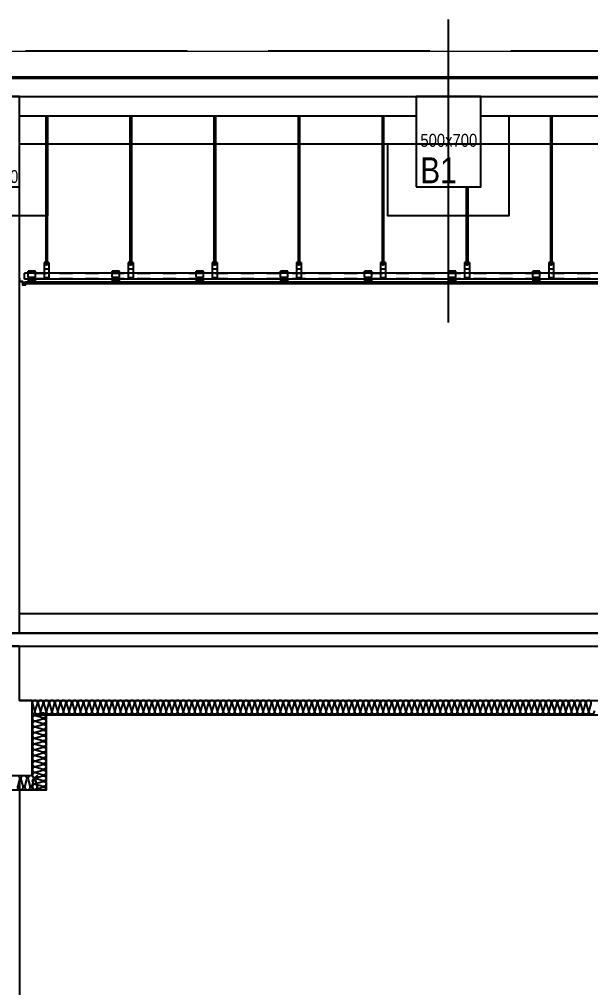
# Model space of a CAD drawing. Header units: millimetres. Extents: x 4754612 to 5801174, y 2368242 to 2777223.
# Drawn here: x 4928116 to 4932531, y 2458504 to 2465989 of the extents above; entities that cross this region are included whole.
import ezdxf
from ezdxf.enums import TextEntityAlignment as Align

# ---------------------------------------------------------------- set-up
doc = ezdxf.new("R2010")
doc.units = ezdxf.units.MM
doc.header["$LTSCALE"] = 1000
for name, pattern in [('03 단지-0902$0$HIDDEN', [0.375, 0.25, -0.125]), ('CEN', [6.2, 6, -0.1, 0, -0.1]), ('HIDDEN', [2, 1, -1])]:
    doc.linetypes.add(name, pattern=pattern)
doc.layers.get('DEFPOINTS').update_dxf_attribs({"color": 151})
for name, color, linetype in [('4', 4, 'Continuous'), ('8', 8, 'Continuous'), ('A-ELE-8', 8, 'Continuous'), ('A-중심선', 10, 'CEN'), ('CON', 2, 'Continuous'), ('ELE-06', 6, 'Continuous'), ('ELE-2', 4, 'Continuous'), ('FIN', 40, 'Continuous'), ('helco', 7, 'Continuous'), ('INS', 251, 'Continuous')]:
    doc.layers.add(name, color=color, linetype=linetype)
doc.layers.add('Guide-line', color=151, linetype='Continuous', plot=False)
doc.layers.add('t 기둥입면선', color=253, linetype='Continuous', lineweight=9)
doc.styles.add('A.NARROW', font='ARIALN.TTF')

# ---------------------------------------------------------------- blocks, each defined once
blk = doc.blocks.new('A$C40F063BF')
at = {"layer": 'CON'}
blk.add_lwpolyline([(-250, -700), (250, -700), (250, 0), (-250, 0)], close=True, dxfattribs=at)
at = {"layer": 'DEFPOINTS', "style": 'A.NARROW'}
for s, height, p in [('500x700', 100, (-216.7, -339.9, 0)), ('B1', 200, (-216.7, -571.6, 0))]:
    blk.add_text(s, height=height, dxfattribs=at).set_placement(p, align=Align.MIDDLE_LEFT)
blk = doc.blocks.new('A$C169C7E02')
at = {"layer": 'CON'}
blk.add_lwpolyline([(0, 0), (0, -700), (800, -700), (800, -400), (800, -400), (800, 0)], close=True, dxfattribs=at)
at = {"layer": 'DEFPOINTS', "style": 'A.NARROW'}
for s, height, p in [('G1', 200, (22.1, -320.6, 0)), ('G2', 200, (22.1, -571.6, 0)), ('800x700', 100, (352.5, -619.7, 0))]:
    blk.add_text(s, height=height, dxfattribs=at).set_placement(p, align=Align.MIDDLE_LEFT)

msp = doc.modelspace()

# ---------------------------------------------------------------- linework, layer by layer
at = {"layer": '4', "ltscale": 0.1}
msp.add_lwpolyline([(4928165.782, 2463937.439), (4928165.782, 2463943.439), (4928164.782, 2463943.439), (4928164.782, 2463938.439), (4928141.782, 2463938.439), (4928141.782, 2463963.439), (4928116.782, 2463963.439), (4928116.782, 2463987.439), (4928115.782, 2463987.439), (4928115.782, 2463962.439), (4928140.782, 2463962.439), (4928140.782, 2463937.439), (4928165.782, 2463937.439)], dxfattribs=at)
at = {"layer": '8'}
for p, q in [((4928320.025, 2465243.44), (4928320.025, 2464114.69)), ((4928331.275, 2465243.44), (4928331.275, 2464114.69)), ((4928970.025, 2465243.44), (4928970.025, 2464114.69)), ((4928981.275, 2465243.44), (4928981.275, 2464114.69)), ((4929620.025, 2465243.44), (4929620.025, 2464114.69)), ((4929631.275, 2465243.44), (4929631.275, 2464114.69)), ((4930270.025, 2465243.44), (4930270.025, 2464114.69)), ((4930281.275, 2465243.44), (4930281.275, 2464114.69)), ((4930920.025, 2465243.44), (4930920.025, 2464114.69)), ((4930931.275, 2465243.44), (4930931.275, 2464114.69)), ((4932220.025, 2465243.44), (4932220.025, 2464114.69)), ((4932231.275, 2465243.44), (4932231.275, 2464114.69)), ((4931570.025, 2464693.44), (4931570.025, 2464114.69)), ((4931581.275, 2464693.44), (4931581.275, 2464114.69)), ((4928306.9, 2464108.44), (4928306.9, 2463989.69)), ((4928344.4, 2464108.44), (4928306.9, 2464108.44)), ((4928344.4, 2464104.69), (4928306.9, 2464104.69)), ((4928336.9, 2464112.19), (4928314.4, 2464112.19)), ((4928314.4, 2464112.19), (4928314.4, 2464108.44)), ((4928314.4, 2464104.69), (4928314.4, 2464100.94)), ((4928318.15, 2464112.19), (4928318.15, 2464108.44)), ((4928318.15, 2464104.69), (4928318.15, 2464100.94)), ((4928331.275, 2464117.19), (4928320.025, 2464117.19)), ((4928331.275, 2464114.69), (4928320.025, 2464114.69)), ((4928333.15, 2464112.19), (4928333.15, 2464108.44)), ((4928333.15, 2464104.69), (4928333.15, 2464100.94)), ((4928336.9, 2464112.19), (4928336.9, 2464108.44)), ((4928336.9, 2464104.69), (4928336.9, 2464100.94)), ((4928344.4, 2464108.44), (4928344.4, 2463989.69)), ((4928956.9, 2464108.44), (4928956.9, 2463989.69)), ((4928994.4, 2464108.44), (4928956.9, 2464108.44)), ((4928994.4, 2464104.69), (4928956.9, 2464104.69)), ((4928986.9, 2464112.19), (4928964.4, 2464112.19)), ((4928964.4, 2464112.19), (4928964.4, 2464108.44)), ((4928964.4, 2464104.69), (4928964.4, 2464100.94)), ((4928968.15, 2464112.19), (4928968.15, 2464108.44)), ((4928968.15, 2464104.69), (4928968.15, 2464100.94)), ((4928981.275, 2464117.19), (4928970.025, 2464117.19)), ((4928981.275, 2464114.69), (4928970.025, 2464114.69)), ((4928983.15, 2464112.19), (4928983.15, 2464108.44)), ((4928983.15, 2464104.69), (4928983.15, 2464100.94)), ((4928986.9, 2464112.19), (4928986.9, 2464108.44)), ((4928986.9, 2464104.69), (4928986.9, 2464100.94)), ((4928994.4, 2464108.44), (4928994.4, 2463989.69)), ((4929606.9, 2464108.44), (4929606.9, 2463989.69)), ((4929644.4, 2464108.44), (4929606.9, 2464108.44)), ((4929644.4, 2464104.69), (4929606.9, 2464104.69)), ((4929636.9, 2464112.19), (4929614.4, 2464112.19)), ((4929614.4, 2464112.19), (4929614.4, 2464108.44)), ((4929614.4, 2464104.69), (4929614.4, 2464100.94)), ((4929618.15, 2464112.19), (4929618.15, 2464108.44)), ((4929618.15, 2464104.69), (4929618.15, 2464100.94)), ((4929631.275, 2464117.19), (4929620.025, 2464117.19)), ((4929631.275, 2464114.69), (4929620.025, 2464114.69)), ((4929633.15, 2464112.19), (4929633.15, 2464108.44)), ((4929633.15, 2464104.69), (4929633.15, 2464100.94)), ((4929636.9, 2464112.19), (4929636.9, 2464108.44)), ((4929636.9, 2464104.69), (4929636.9, 2464100.94)), ((4929644.4, 2464108.44), (4929644.4, 2463989.69)), ((4930256.9, 2464108.44), (4930256.9, 2463989.69)), ((4930294.4, 2464108.44), (4930256.9, 2464108.44)), ((4930294.4, 2464104.69), (4930256.9, 2464104.69)), ((4930286.9, 2464112.19), (4930264.4, 2464112.19)), ((4930264.4, 2464112.19), (4930264.4, 2464108.44)), ((4930264.4, 2464104.69), (4930264.4, 2464100.94)), ((4930268.15, 2464112.19), (4930268.15, 2464108.44)), ((4930268.15, 2464104.69), (4930268.15, 2464100.94)), ((4930281.275, 2464117.19), (4930270.025, 2464117.19)), ((4930281.275, 2464114.69), (4930270.025, 2464114.69)), ((4930283.15, 2464112.19), (4930283.15, 2464108.44)), ((4930283.15, 2464104.69), (4930283.15, 2464100.94)), ((4930286.9, 2464112.19), (4930286.9, 2464108.44)), ((4930286.9, 2464104.69), (4930286.9, 2464100.94)), ((4930294.4, 2464108.44), (4930294.4, 2463989.69)), ((4930906.9, 2464108.44), (4930906.9, 2463989.69)), ((4930944.4, 2464108.44), (4930906.9, 2464108.44)), ((4930944.4, 2464104.69), (4930906.9, 2464104.69)), ((4930936.9, 2464112.19), (4930914.4, 2464112.19)), ((4930914.4, 2464112.19), (4930914.4, 2464108.44)), ((4930914.4, 2464104.69), (4930914.4, 2464100.94)), ((4930918.15, 2464112.19), (4930918.15, 2464108.44)), ((4930918.15, 2464104.69), (4930918.15, 2464100.94)), ((4930931.275, 2464117.19), (4930920.025, 2464117.19)), ((4930931.275, 2464114.69), (4930920.025, 2464114.69)), ((4930933.15, 2464112.19), (4930933.15, 2464108.44)), ((4930933.15, 2464104.69), (4930933.15, 2464100.94)), ((4930936.9, 2464112.19), (4930936.9, 2464108.44)), ((4930936.9, 2464104.69), (4930936.9, 2464100.94)), ((4930944.4, 2464108.44), (4930944.4, 2463989.69)), ((4931556.9, 2464108.44), (4931556.9, 2463989.69)), ((4931594.4, 2464108.44), (4931556.9, 2464108.44)), ((4931594.4, 2464104.69), (4931556.9, 2464104.69)), ((4931586.9, 2464112.19), (4931564.4, 2464112.19)), ((4931564.4, 2464112.19), (4931564.4, 2464108.44)), ((4931564.4, 2464104.69), (4931564.4, 2464100.94)), ((4931568.15, 2464112.19), (4931568.15, 2464108.44)), ((4931568.15, 2464104.69), (4931568.15, 2464100.94)), ((4931581.275, 2464117.19), (4931570.025, 2464117.19)), ((4931581.275, 2464114.69), (4931570.025, 2464114.69)), ((4931583.15, 2464112.19), (4931583.15, 2464108.44)), ((4931583.15, 2464104.69), (4931583.15, 2464100.94)), ((4931586.9, 2464112.19), (4931586.9, 2464108.44)), ((4931586.9, 2464104.69), (4931586.9, 2464100.94)), ((4931594.4, 2464108.44), (4931594.4, 2463989.69)), ((4932206.9, 2464108.44), (4932206.9, 2463989.69)), ((4932244.4, 2464108.44), (4932206.9, 2464108.44)), ((4932244.4, 2464104.69), (4932206.9, 2464104.69)), ((4932236.9, 2464112.19), (4932214.4, 2464112.19)), ((4932214.4, 2464112.19), (4932214.4, 2464108.44)), ((4932214.4, 2464104.69), (4932214.4, 2464100.94)), ((4932218.15, 2464112.19), (4932218.15, 2464108.44)), ((4932218.15, 2464104.69), (4932218.15, 2464100.94)), ((4932231.275, 2464117.19), (4932220.025, 2464117.19)), ((4932231.275, 2464114.69), (4932220.025, 2464114.69)), ((4932233.15, 2464112.19), (4932233.15, 2464108.44)), ((4932233.15, 2464104.69), (4932233.15, 2464100.94)), ((4932236.9, 2464112.19), (4932236.9, 2464108.44)), ((4932236.9, 2464104.69), (4932236.9, 2464100.94)), ((4932244.4, 2464108.44), (4932244.4, 2463989.69)), ((4928239.651, 2464042.19), (4928183.401, 2464042.19)), ((4928183.401, 2463998.44), (4928183.401, 2464042.19)), ((4928239.651, 2464039.69), (4928183.401, 2464039.69)), ((4928187.013, 2464030.94), (4928183.401, 2464030.94)), ((4928192.151, 2464030.94), (4928188.373, 2464030.94)), ((4928192.151, 2464036.858), (4928192.151, 2464042.19)), ((4928192.151, 2464030.94), (4928192.151, 2464035.158)), ((4928207.151, 2464036.858), (4928207.151, 2464042.19)), ((4928207.151, 2464030.94), (4928207.151, 2464035.158)), ((4928211.16, 2464030.94), (4928207.151, 2464030.94)), ((4928215.901, 2464030.94), (4928212.86, 2464030.94)), ((4928215.901, 2464036.858), (4928215.901, 2464042.19)), ((4928215.901, 2464030.94), (4928215.901, 2464035.158)), ((4928230.901, 2464036.858), (4928230.901, 2464042.19)), ((4928230.901, 2464030.94), (4928230.901, 2464035.158)), ((4928233.946, 2464030.94), (4928230.901, 2464030.94)), ((4928239.651, 2464030.94), (4928235.987, 2464030.94)), ((4928239.651, 2463998.44), (4928239.651, 2464042.19)), ((4928344.4, 2464058.44), (4928306.9, 2464058.44)), ((4928336.9, 2464100.94), (4928314.4, 2464100.94)), ((4928320.025, 2464100.94), (4928320.025, 2464089.69)), ((4928331.275, 2464099.69), (4928320.025, 2464099.69)), ((4928331.275, 2464097.19), (4928320.025, 2464097.19)), ((4928331.275, 2464094.69), (4928320.025, 2464094.69)), ((4928331.275, 2464092.19), (4928320.025, 2464092.19)), ((4928331.275, 2464092.19), (4928320.025, 2464092.19)), ((4928331.275, 2464089.69), (4928320.025, 2464089.69)), ((4928331.275, 2464100.94), (4928331.275, 2464089.69)), ((4928889.651, 2464042.19), (4928833.401, 2464042.19)), ((4928833.401, 2463998.44), (4928833.401, 2464042.19)), ((4928889.651, 2464039.69), (4928833.401, 2464039.69)), ((4928837.013, 2464030.94), (4928833.401, 2464030.94)), ((4928842.151, 2464030.94), (4928838.373, 2464030.94)), ((4928842.151, 2464036.858), (4928842.151, 2464042.19)), ((4928842.151, 2464030.94), (4928842.151, 2464035.158)), ((4928857.151, 2464036.858), (4928857.151, 2464042.19)), ((4928857.151, 2464030.94), (4928857.151, 2464035.158)), ((4928861.16, 2464030.94), (4928857.151, 2464030.94)), ((4928865.901, 2464030.94), (4928862.86, 2464030.94)), ((4928865.901, 2464036.858), (4928865.901, 2464042.19)), ((4928865.901, 2464030.94), (4928865.901, 2464035.158)), ((4928880.901, 2464036.858), (4928880.901, 2464042.19)), ((4928880.901, 2464030.94), (4928880.901, 2464035.158)), ((4928883.946, 2464030.94), (4928880.901, 2464030.94)), ((4928889.651, 2464030.94), (4928885.987, 2464030.94)), ((4928889.651, 2463998.44), (4928889.651, 2464042.19)), ((4928994.4, 2464058.44), (4928956.9, 2464058.44)), ((4928986.9, 2464100.94), (4928964.4, 2464100.94)), ((4928970.025, 2464100.94), (4928970.025, 2464089.69)), ((4928981.275, 2464099.69), (4928970.025, 2464099.69)), ((4928981.275, 2464097.19), (4928970.025, 2464097.19)), ((4928981.275, 2464094.69), (4928970.025, 2464094.69)), ((4928981.275, 2464092.19), (4928970.025, 2464092.19)), ((4928981.275, 2464092.19), (4928970.025, 2464092.19)), ((4928981.275, 2464089.69), (4928970.025, 2464089.69)), ((4928981.275, 2464100.94), (4928981.275, 2464089.69)), ((4929539.651, 2464042.19), (4929483.401, 2464042.19)), ((4929483.401, 2463998.44), (4929483.401, 2464042.19)), ((4929539.651, 2464039.69), (4929483.401, 2464039.69)), ((4929487.013, 2464030.94), (4929483.401, 2464030.94)), ((4929492.151, 2464030.94), (4929488.373, 2464030.94)), ((4929492.151, 2464036.858), (4929492.151, 2464042.19)), ((4929492.151, 2464030.94), (4929492.151, 2464035.158)), ((4929507.151, 2464036.858), (4929507.151, 2464042.19)), ((4929507.151, 2464030.94), (4929507.151, 2464035.158)), ((4929511.16, 2464030.94), (4929507.151, 2464030.94)), ((4929515.901, 2464030.94), (4929512.86, 2464030.94)), ((4929515.901, 2464036.858), (4929515.901, 2464042.19)), ((4929515.901, 2464030.94), (4929515.901, 2464035.158)), ((4929530.901, 2464036.858), (4929530.901, 2464042.19)), ((4929530.901, 2464030.94), (4929530.901, 2464035.158)), ((4929533.946, 2464030.94), (4929530.901, 2464030.94)), ((4929539.651, 2464030.94), (4929535.987, 2464030.94)), ((4929539.651, 2463998.44), (4929539.651, 2464042.19)), ((4929644.4, 2464058.44), (4929606.9, 2464058.44)), ((4929636.9, 2464100.94), (4929614.4, 2464100.94)), ((4929620.025, 2464100.94), (4929620.025, 2464089.69)), ((4929631.275, 2464099.69), (4929620.025, 2464099.69)), ((4929631.275, 2464097.19), (4929620.025, 2464097.19)), ((4929631.275, 2464094.69), (4929620.025, 2464094.69)), ((4929631.275, 2464092.19), (4929620.025, 2464092.19)), ((4929631.275, 2464092.19), (4929620.025, 2464092.19)), ((4929631.275, 2464089.69), (4929620.025, 2464089.69)), ((4929631.275, 2464100.94), (4929631.275, 2464089.69)), ((4930189.651, 2464042.19), (4930133.401, 2464042.19)), ((4930133.401, 2463998.44), (4930133.401, 2464042.19)), ((4930189.651, 2464039.69), (4930133.401, 2464039.69)), ((4930137.013, 2464030.94), (4930133.401, 2464030.94)), ((4930142.151, 2464030.94), (4930138.373, 2464030.94)), ((4930142.151, 2464036.858), (4930142.151, 2464042.19)), ((4930142.151, 2464030.94), (4930142.151, 2464035.158)), ((4930157.151, 2464036.858), (4930157.151, 2464042.19)), ((4930157.151, 2464030.94), (4930157.151, 2464035.158)), ((4930161.16, 2464030.94), (4930157.151, 2464030.94)), ((4930165.901, 2464030.94), (4930162.86, 2464030.94)), ((4930165.901, 2464036.858), (4930165.901, 2464042.19)), ((4930165.901, 2464030.94), (4930165.901, 2464035.158)), ((4930180.901, 2464036.858), (4930180.901, 2464042.19)), ((4930180.901, 2464030.94), (4930180.901, 2464035.158)), ((4930183.946, 2464030.94), (4930180.901, 2464030.94)), ((4930189.651, 2464030.94), (4930185.987, 2464030.94)), ((4930189.651, 2463998.44), (4930189.651, 2464042.19)), ((4930294.4, 2464058.44), (4930256.9, 2464058.44)), ((4930286.9, 2464100.94), (4930264.4, 2464100.94)), ((4930270.025, 2464100.94), (4930270.025, 2464089.69)), ((4930281.275, 2464099.69), (4930270.025, 2464099.69)), ((4930281.275, 2464097.19), (4930270.025, 2464097.19)), ((4930281.275, 2464094.69), (4930270.025, 2464094.69)), ((4930281.275, 2464092.19), (4930270.025, 2464092.19)), ((4930281.275, 2464092.19), (4930270.025, 2464092.19)), ((4930281.275, 2464089.69), (4930270.025, 2464089.69)), ((4930281.275, 2464100.94), (4930281.275, 2464089.69)), ((4930839.651, 2464042.19), (4930783.401, 2464042.19)), ((4930783.401, 2463998.44), (4930783.401, 2464042.19)), ((4930839.651, 2464039.69), (4930783.401, 2464039.69)), ((4930787.013, 2464030.94), (4930783.401, 2464030.94)), ((4930792.151, 2464030.94), (4930788.373, 2464030.94)), ((4930792.151, 2464036.858), (4930792.151, 2464042.19)), ((4930792.151, 2464030.94), (4930792.151, 2464035.158)), ((4930807.151, 2464036.858), (4930807.151, 2464042.19)), ((4930807.151, 2464030.94), (4930807.151, 2464035.158)), ((4930811.16, 2464030.94), (4930807.151, 2464030.94)), ((4930815.901, 2464030.94), (4930812.86, 2464030.94)), ((4930815.901, 2464036.858), (4930815.901, 2464042.19)), ((4930815.901, 2464030.94), (4930815.901, 2464035.158)), ((4930830.901, 2464036.858), (4930830.901, 2464042.19)), ((4930830.901, 2464030.94), (4930830.901, 2464035.158)), ((4930833.946, 2464030.94), (4930830.901, 2464030.94)), ((4930839.651, 2464030.94), (4930835.987, 2464030.94)), ((4930839.651, 2463998.44), (4930839.651, 2464042.19)), ((4930944.4, 2464058.44), (4930906.9, 2464058.44)), ((4930936.9, 2464100.94), (4930914.4, 2464100.94)), ((4930920.025, 2464100.94), (4930920.025, 2464089.69)), ((4930931.275, 2464099.69), (4930920.025, 2464099.69)), ((4930931.275, 2464097.19), (4930920.025, 2464097.19)), ((4930931.275, 2464094.69), (4930920.025, 2464094.69)), ((4930931.275, 2464092.19), (4930920.025, 2464092.19)), ((4930931.275, 2464092.19), (4930920.025, 2464092.19)), ((4930931.275, 2464089.69), (4930920.025, 2464089.69)), ((4930931.275, 2464100.94), (4930931.275, 2464089.69)), ((4931489.651, 2464042.19), (4931433.401, 2464042.19)), ((4931433.401, 2463998.44), (4931433.401, 2464042.19)), ((4931489.651, 2464039.69), (4931433.401, 2464039.69)), ((4931437.013, 2464030.94), (4931433.401, 2464030.94)), ((4931442.151, 2464030.94), (4931438.373, 2464030.94)), ((4931442.151, 2464036.858), (4931442.151, 2464042.19)), ((4931442.151, 2464030.94), (4931442.151, 2464035.158)), ((4931457.151, 2464036.858), (4931457.151, 2464042.19)), ((4931457.151, 2464030.94), (4931457.151, 2464035.158)), ((4931461.16, 2464030.94), (4931457.151, 2464030.94)), ((4931465.901, 2464030.94), (4931462.86, 2464030.94)), ((4931465.901, 2464036.858), (4931465.901, 2464042.19)), ((4931465.901, 2464030.94), (4931465.901, 2464035.158)), ((4931480.901, 2464036.858), (4931480.901, 2464042.19)), ((4931480.901, 2464030.94), (4931480.901, 2464035.158)), ((4931483.946, 2464030.94), (4931480.901, 2464030.94)), ((4931489.651, 2464030.94), (4931485.987, 2464030.94)), ((4931489.651, 2463998.44), (4931489.651, 2464042.19)), ((4931594.4, 2464058.44), (4931556.9, 2464058.44)), ((4931586.9, 2464100.94), (4931564.4, 2464100.94)), ((4931570.025, 2464100.94), (4931570.025, 2464089.69)), ((4931581.275, 2464099.69), (4931570.025, 2464099.69)), ((4931581.275, 2464097.19), (4931570.025, 2464097.19)), ((4931581.275, 2464094.69), (4931570.025, 2464094.69)), ((4931581.275, 2464092.19), (4931570.025, 2464092.19)), ((4931581.275, 2464092.19), (4931570.025, 2464092.19)), ((4931581.275, 2464089.69), (4931570.025, 2464089.69)), ((4931581.275, 2464100.94), (4931581.275, 2464089.69)), ((4932139.651, 2464042.19), (4932083.401, 2464042.19)), ((4932083.401, 2463998.44), (4932083.401, 2464042.19)), ((4932139.651, 2464039.69), (4932083.401, 2464039.69)), ((4932087.013, 2464030.94), (4932083.401, 2464030.94)), ((4932092.151, 2464030.94), (4932088.373, 2464030.94)), ((4932092.151, 2464036.858), (4932092.151, 2464042.19)), ((4932092.151, 2464030.94), (4932092.151, 2464035.158)), ((4932107.151, 2464036.858), (4932107.151, 2464042.19)), ((4932107.151, 2464030.94), (4932107.151, 2464035.158)), ((4932111.16, 2464030.94), (4932107.151, 2464030.94)), ((4932115.901, 2464030.94), (4932112.86, 2464030.94)), ((4932115.901, 2464036.858), (4932115.901, 2464042.19)), ((4932115.901, 2464030.94), (4932115.901, 2464035.158)), ((4932130.901, 2464036.858), (4932130.901, 2464042.19)), ((4932130.901, 2464030.94), (4932130.901, 2464035.158)), ((4932133.946, 2464030.94), (4932130.901, 2464030.94)), ((4932139.651, 2464030.94), (4932135.987, 2464030.94)), ((4932139.651, 2463998.44), (4932139.651, 2464042.19)), ((4932244.4, 2464058.44), (4932206.9, 2464058.44)), ((4932236.9, 2464100.94), (4932214.4, 2464100.94)), ((4932220.025, 2464100.94), (4932220.025, 2464089.69)), ((4932231.275, 2464099.69), (4932220.025, 2464099.69)), ((4932231.275, 2464097.19), (4932220.025, 2464097.19)), ((4932231.275, 2464094.69), (4932220.025, 2464094.69)), ((4932231.275, 2464092.19), (4932220.025, 2464092.19)), ((4932231.275, 2464092.19), (4932220.025, 2464092.19)), ((4932231.275, 2464089.69), (4932220.025, 2464089.69)), ((4932231.275, 2464100.94), (4932231.275, 2464089.69)), ((4928189.651, 2463992.19), (4928183.401, 2463998.44)), ((4928189.651, 2463992.19), (4928183.401, 2463992.19)), ((4928183.401, 2463992.19), (4928183.401, 2463968.44)), ((4928183.401, 2463968.44), (4928190.901, 2463968.44)), ((4928185.901, 2463989.69), (4928185.901, 2463970.94)), ((4928189.651, 2463989.69), (4928185.901, 2463989.69)), ((4928237.151, 2463982.19), (4928185.901, 2463982.19)), ((4928185.901, 2463970.94), (4928188.766, 2463970.94)), ((4928233.401, 2463992.19), (4928189.651, 2463992.19)), ((4928189.651, 2463989.69), (4928189.651, 2463992.19)), ((4928203.401, 2463968.44), (4928219.651, 2463968.44)), ((4928205.537, 2463970.94), (4928217.516, 2463970.94)), ((4928232.151, 2463968.44), (4928239.651, 2463968.44)), ((4928233.401, 2463992.19), (4928239.651, 2463998.44)), ((4928239.651, 2463992.19), (4928233.401, 2463992.19)), ((4928233.401, 2463989.69), (4928233.401, 2463992.19)), ((4928237.151, 2463989.69), (4928233.401, 2463989.69)), ((4928234.287, 2463970.94), (4928237.151, 2463970.94)), ((4928237.151, 2463970.94), (4928237.151, 2463989.69)), ((4928239.651, 2463968.44), (4928239.651, 2463992.19)), ((4928344.4, 2463989.69), (4928306.9, 2463989.69)), ((4928839.651, 2463992.19), (4928833.401, 2463998.44)), ((4928839.651, 2463992.19), (4928833.401, 2463992.19)), ((4928833.401, 2463992.19), (4928833.401, 2463968.44)), ((4928833.401, 2463968.44), (4928840.901, 2463968.44)), ((4928835.901, 2463989.69), (4928835.901, 2463970.94)), ((4928839.651, 2463989.69), (4928835.901, 2463989.69)), ((4928887.151, 2463982.19), (4928835.901, 2463982.19)), ((4928835.901, 2463970.94), (4928838.766, 2463970.94)), ((4928883.401, 2463992.19), (4928839.651, 2463992.19)), ((4928839.651, 2463989.69), (4928839.651, 2463992.19)), ((4928853.401, 2463968.44), (4928869.651, 2463968.44)), ((4928855.537, 2463970.94), (4928867.516, 2463970.94)), ((4928882.151, 2463968.44), (4928889.651, 2463968.44)), ((4928883.401, 2463992.19), (4928889.651, 2463998.44)), ((4928889.651, 2463992.19), (4928883.401, 2463992.19)), ((4928883.401, 2463989.69), (4928883.401, 2463992.19)), ((4928887.151, 2463989.69), (4928883.401, 2463989.69)), ((4928884.287, 2463970.94), (4928887.151, 2463970.94)), ((4928887.151, 2463970.94), (4928887.151, 2463989.69)), ((4928889.651, 2463968.44), (4928889.651, 2463992.19)), ((4928994.4, 2463989.69), (4928956.9, 2463989.69)), ((4929489.651, 2463992.19), (4929483.401, 2463998.44)), ((4929489.651, 2463992.19), (4929483.401, 2463992.19)), ((4929483.401, 2463992.19), (4929483.401, 2463968.44)), ((4929483.401, 2463968.44), (4929490.901, 2463968.44)), ((4929485.901, 2463989.69), (4929485.901, 2463970.94)), ((4929489.651, 2463989.69), (4929485.901, 2463989.69)), ((4929537.151, 2463982.19), (4929485.901, 2463982.19)), ((4929485.901, 2463970.94), (4929488.766, 2463970.94)), ((4929533.401, 2463992.19), (4929489.651, 2463992.19)), ((4929489.651, 2463989.69), (4929489.651, 2463992.19)), ((4929503.401, 2463968.44), (4929519.651, 2463968.44)), ((4929505.537, 2463970.94), (4929517.516, 2463970.94)), ((4929532.151, 2463968.44), (4929539.651, 2463968.44)), ((4929533.401, 2463992.19), (4929539.651, 2463998.44)), ((4929539.651, 2463992.19), (4929533.401, 2463992.19)), ((4929533.401, 2463989.69), (4929533.401, 2463992.19)), ((4929537.151, 2463989.69), (4929533.401, 2463989.69)), ((4929534.287, 2463970.94), (4929537.151, 2463970.94)), ((4929537.151, 2463970.94), (4929537.151, 2463989.69)), ((4929539.651, 2463968.44), (4929539.651, 2463992.19)), ((4929644.4, 2463989.69), (4929606.9, 2463989.69)), ((4930139.651, 2463992.19), (4930133.401, 2463998.44)), ((4930139.651, 2463992.19), (4930133.401, 2463992.19)), ((4930133.401, 2463992.19), (4930133.401, 2463968.44)), ((4930133.401, 2463968.44), (4930140.901, 2463968.44)), ((4930135.901, 2463989.69), (4930135.901, 2463970.94)), ((4930139.651, 2463989.69), (4930135.901, 2463989.69)), ((4930187.151, 2463982.19), (4930135.901, 2463982.19)), ((4930135.901, 2463970.94), (4930138.766, 2463970.94)), ((4930183.401, 2463992.19), (4930139.651, 2463992.19)), ((4930139.651, 2463989.69), (4930139.651, 2463992.19)), ((4930153.401, 2463968.44), (4930169.651, 2463968.44)), ((4930155.537, 2463970.94), (4930167.516, 2463970.94)), ((4930182.151, 2463968.44), (4930189.651, 2463968.44)), ((4930183.401, 2463992.19), (4930189.651, 2463998.44)), ((4930189.651, 2463992.19), (4930183.401, 2463992.19)), ((4930183.401, 2463989.69), (4930183.401, 2463992.19)), ((4930187.151, 2463989.69), (4930183.401, 2463989.69)), ((4930184.287, 2463970.94), (4930187.151, 2463970.94)), ((4930187.151, 2463970.94), (4930187.151, 2463989.69)), ((4930189.651, 2463968.44), (4930189.651, 2463992.19)), ((4930294.4, 2463989.69), (4930256.9, 2463989.69)), ((4930789.651, 2463992.19), (4930783.401, 2463998.44)), ((4930789.651, 2463992.19), (4930783.401, 2463992.19)), ((4930783.401, 2463992.19), (4930783.401, 2463968.44)), ((4930783.401, 2463968.44), (4930790.901, 2463968.44)), ((4930785.901, 2463989.69), (4930785.901, 2463970.94)), ((4930789.651, 2463989.69), (4930785.901, 2463989.69)), ((4930837.151, 2463982.19), (4930785.901, 2463982.19)), ((4930785.901, 2463970.94), (4930788.766, 2463970.94)), ((4930833.401, 2463992.19), (4930789.651, 2463992.19)), ((4930789.651, 2463989.69), (4930789.651, 2463992.19)), ((4930803.401, 2463968.44), (4930819.651, 2463968.44)), ((4930805.537, 2463970.94), (4930817.516, 2463970.94)), ((4930832.151, 2463968.44), (4930839.651, 2463968.44)), ((4930833.401, 2463992.19), (4930839.651, 2463998.44)), ((4930839.651, 2463992.19), (4930833.401, 2463992.19)), ((4930833.401, 2463989.69), (4930833.401, 2463992.19)), ((4930837.151, 2463989.69), (4930833.401, 2463989.69)), ((4930834.287, 2463970.94), (4930837.151, 2463970.94)), ((4930837.151, 2463970.94), (4930837.151, 2463989.69)), ((4930839.651, 2463968.44), (4930839.651, 2463992.19)), ((4930944.4, 2463989.69), (4930906.9, 2463989.69)), ((4931439.651, 2463992.19), (4931433.401, 2463998.44)), ((4931439.651, 2463992.19), (4931433.401, 2463992.19)), ((4931433.401, 2463992.19), (4931433.401, 2463968.44)), ((4931433.401, 2463968.44), (4931440.901, 2463968.44)), ((4931435.901, 2463989.69), (4931435.901, 2463970.94)), ((4931439.651, 2463989.69), (4931435.901, 2463989.69)), ((4931487.151, 2463982.19), (4931435.901, 2463982.19)), ((4931435.901, 2463970.94), (4931438.766, 2463970.94)), ((4931483.401, 2463992.19), (4931439.651, 2463992.19)), ((4931439.651, 2463989.69), (4931439.651, 2463992.19)), ((4931453.401, 2463968.44), (4931469.651, 2463968.44)), ((4931455.537, 2463970.94), (4931467.516, 2463970.94)), ((4931482.151, 2463968.44), (4931489.651, 2463968.44)), ((4931483.401, 2463992.19), (4931489.651, 2463998.44)), ((4931489.651, 2463992.19), (4931483.401, 2463992.19)), ((4931483.401, 2463989.69), (4931483.401, 2463992.19)), ((4931487.151, 2463989.69), (4931483.401, 2463989.69)), ((4931484.287, 2463970.94), (4931487.151, 2463970.94)), ((4931487.151, 2463970.94), (4931487.151, 2463989.69)), ((4931489.651, 2463968.44), (4931489.651, 2463992.19)), ((4931594.4, 2463989.69), (4931556.9, 2463989.69)), ((4932089.651, 2463992.19), (4932083.401, 2463998.44)), ((4932089.651, 2463992.19), (4932083.401, 2463992.19)), ((4932083.401, 2463992.19), (4932083.401, 2463968.44)), ((4932083.401, 2463968.44), (4932090.901, 2463968.44)), ((4932085.901, 2463989.69), (4932085.901, 2463970.94)), ((4932089.651, 2463989.69), (4932085.901, 2463989.69)), ((4932137.151, 2463982.19), (4932085.901, 2463982.19)), ((4932085.901, 2463970.94), (4932088.766, 2463970.94)), ((4932133.401, 2463992.19), (4932089.651, 2463992.19)), ((4932089.651, 2463989.69), (4932089.651, 2463992.19)), ((4932103.401, 2463968.44), (4932119.651, 2463968.44)), ((4932105.537, 2463970.94), (4932117.516, 2463970.94)), ((4932132.151, 2463968.44), (4932139.651, 2463968.44)), ((4932133.401, 2463992.19), (4932139.651, 2463998.44)), ((4932139.651, 2463992.19), (4932133.401, 2463992.19)), ((4932133.401, 2463989.69), (4932133.401, 2463992.19)), ((4932137.151, 2463989.69), (4932133.401, 2463989.69)), ((4932134.287, 2463970.94), (4932137.151, 2463970.94)), ((4932137.151, 2463970.94), (4932137.151, 2463989.69)), ((4932139.651, 2463968.44), (4932139.651, 2463992.19)), ((4932244.4, 2463989.69), (4932206.9, 2463989.69))]:
    msp.add_line(p, q, dxfattribs=at)
at = {"layer": '8', "linetype": 'HIDDEN', "ltscale": 0.1}
for p, q in [((4943126.782, 2464023.44), (4928154.782, 2464023.44)), ((4943126.782, 2463983.44), (4928154.782, 2463983.44))]:
    msp.add_line(p, q, dxfattribs=at)
at = {"layer": '8'}
for centre, radius, start, end in [((4928197.151, 2463968.44), 8.75, 16.6015497, 163.3984503), ((4928197.151, 2463968.44), 6.25, 0, 180), ((4928225.901, 2463968.44), 8.75, 16.6015497, 163.3984503), ((4928225.901, 2463968.44), 6.25, 0, 180), ((4928847.151, 2463968.44), 8.75, 16.6015497, 163.3984503), ((4928847.151, 2463968.44), 6.25, 0, 180), ((4928875.901, 2463968.44), 8.75, 16.6015497, 163.3984503), ((4928875.901, 2463968.44), 6.25, 0, 180), ((4929497.151, 2463968.44), 8.75, 16.6015497, 163.3984503), ((4929497.151, 2463968.44), 6.25, 0, 180), ((4929525.901, 2463968.44), 8.75, 16.6015497, 163.3984503), ((4929525.901, 2463968.44), 6.25, 0, 180), ((4930147.151, 2463968.44), 8.75, 16.6015497, 163.3984503), ((4930147.151, 2463968.44), 6.25, 0, 180), ((4930175.901, 2463968.44), 8.75, 16.6015497, 163.3984503), ((4930175.901, 2463968.44), 6.25, 0, 180), ((4930797.151, 2463968.44), 8.75, 16.6015497, 163.3984503), ((4930797.151, 2463968.44), 6.25, 0, 180), ((4930825.901, 2463968.44), 8.75, 16.6015497, 163.3984503), ((4930825.901, 2463968.44), 6.25, 0, 180), ((4931447.151, 2463968.44), 8.75, 16.6015497, 163.3984503), ((4931447.151, 2463968.44), 6.25, 0, 180), ((4931475.901, 2463968.44), 8.75, 16.6015497, 163.3984503), ((4931475.901, 2463968.44), 6.25, 0, 180), ((4932097.151, 2463968.44), 8.75, 16.6015497, 163.3984503), ((4932097.151, 2463968.44), 6.25, 0, 180), ((4932125.901, 2463968.44), 8.75, 16.6015497, 163.3984503), ((4932125.901, 2463968.44), 6.25, 0, 180)]:
    msp.add_arc(centre, radius, start, end, dxfattribs=at)
at = {"layer": 'A-ELE-8'}
msp.add_line((4928115.782, 2460104.758), (4928115.782, 2451243.44), dxfattribs=at)
at = {"layer": 'A-중심선', "color": 4, "linetype": '03 단지-0902$0$HIDDEN', "ltscale": 5}
msp.add_line((5131913.282, 2465743.44), (4863973.343, 2465743.44), dxfattribs=at)
at = {"layer": 'A-중심선', "ltscale": 5}
for p, q in [((4863973.343, 2465393.44), (5174125.782, 2465393.44)), ((4863973.343, 2461243.44), (5174125.782, 2461243.44))]:
    msp.add_line(p, q, dxfattribs=at)
at = {"layer": 'CON'}
for p, q in [((4906115.782, 2465393.44), (4949640.782, 2465393.44)), ((4928115.782, 2465243.44), (4931181.782, 2465243.44)), ((4931681.782, 2465243.44), (4934747.782, 2465243.44)), ((4928115.782, 2461243.44), (4943265.782, 2461243.44)), ((4906115.782, 2461143.44), (4949465.782, 2461143.44)), ((4928115.782, 2460723.44), (4938215.782, 2460723.44))]:
    msp.add_line(p, q, dxfattribs=at)
msp.add_lwpolyline([(4927215.782, 2460143.44), (4928215.782, 2460143.44), (4928215.782, 2460723.44), (4928115.782, 2460723.44), (4928115.782, 2461143.44), (4927315.782, 2461143.44), (4927315.782, 2460993.44), (4927215.782, 2460993.44)], close=True, dxfattribs=at)
at = {"layer": 'ELE-06'}
for p, q in [((4943165.782, 2461393.44), (4928115.782, 2461393.44)), ((4928115.782, 2461243.44), (4905715.782, 2461243.44)), ((4949390.782, 2461243.44), (4928115.782, 2461243.44))]:
    msp.add_line(p, q, dxfattribs=at)
at = {"layer": 'ELE-2'}
msp.add_line((4905519.924, 2465533.44), (4949640.782, 2465533.44), dxfattribs=at)
at = {"layer": 'FIN'}
msp.add_line((4905524.066, 2465543.44), (4949582.498, 2465543.44), dxfattribs=at)
at = {"layer": 'FIN', "color": 8}
for p, q in [((4943126.782, 2464027.19), (4928154.782, 2464027.19)), ((4928154.782, 2463979.69), (4928154.782, 2464027.19)), ((4943126.782, 2463979.69), (4928154.782, 2463979.69))]:
    msp.add_line(p, q, dxfattribs=at)
at = {"layer": 'FIN', "color": 150}
for p, q in [((4943126.782, 2463955.94), (4928154.782, 2463955.94)), ((4943126.782, 2463943.44), (4928154.782, 2463943.44))]:
    msp.add_line(p, q, dxfattribs=at)
at = {"layer": 'FIN', "color": 150, "flags": 128}
msp.add_lwpolyline([(4928154.782, 2463955.94), (4928154.782, 2463943.44)], dxfattribs=at)
at = {"layer": 'Guide-line'}
msp.add_line((4931431.782, 2463644.395), (4931431.782, 2465988.679), dxfattribs=at)
at = {"layer": 'helco'}
msp.add_line((4928115.782, 2461243.44), (4928115.782, 2464693.44), dxfattribs=at)
at = {"layer": 'INS'}
msp.add_line((4928215.782, 2460613.44), (4938215.782, 2460613.44), dxfattribs=at)
for points in [[(4927095.782, 2465243.44), (4927095.782, 2464473.44), (4928335.782, 2464473.44), (4928335.782, 2465243.44)], [(4930961.782, 2465023.44), (4930961.782, 2464473.44), (4931901.782, 2464473.44), (4931901.782, 2465243.44)], [(4938315.782, 2465023.44), (4928115.782, 2465023.44)], [(4924265.782, 2460883.44), (4927105.782, 2460883.44), (4927105.782, 2460033.44), (4928325.782, 2460033.44), (4928325.782, 2460613.44)]]:
    msp.add_lwpolyline(points, dxfattribs=at)
for points in [[(4928196.119, 2460723.44, 0.11171081), (4928187.257, 2460723.44)], [(4932535.282, 2460698.14, 1.34), (4932496.782, 2460698.14), (4932513.219, 2460643.352, -1.34), (4932474.719, 2460643.352), (4932491.156, 2460698.14), (4932491.156, 2460698.14, 1.34), (4932452.656, 2460698.14), (4932469.093, 2460643.352, -1.34), (4932430.593, 2460643.352), (4932447.03, 2460698.14), (4932447.03, 2460698.14, 1.34), (4932408.53, 2460698.14), (4932424.967, 2460643.352, -1.34), (4932386.467, 2460643.352), (4932402.904, 2460698.14), (4932402.904, 2460698.14, 1.34), (4932364.404, 2460698.14), (4932380.841, 2460643.352, -1.34), (4932342.341, 2460643.352), (4932358.778, 2460698.14), (4932358.778, 2460698.14, 1.34), (4932320.278, 2460698.14), (4932336.715, 2460643.352, -1.34), (4932298.215, 2460643.352), (4932314.652, 2460698.14), (4932314.652, 2460698.14, 1.34), (4932276.152, 2460698.14), (4932292.589, 2460643.352, -1.34), (4932254.089, 2460643.352), (4932270.526, 2460698.14), (4932270.526, 2460698.14, 1.34), (4932232.026, 2460698.14), (4932248.463, 2460643.352, -1.34), (4932209.963, 2460643.352), (4932226.4, 2460698.14), (4932226.4, 2460698.14, 1.34), (4932187.9, 2460698.14), (4932204.337, 2460643.352, -1.34), (4932165.837, 2460643.352), (4932182.274, 2460698.14), (4932182.274, 2460698.14, 1.34), (4932143.774, 2460698.14), (4932160.211, 2460643.352, -1.34), (4932121.711, 2460643.352), (4932138.148, 2460698.14), (4932138.148, 2460698.14, 1.34), (4932099.648, 2460698.14), (4932116.085, 2460643.352, -1.34), (4932077.585, 2460643.352), (4932094.022, 2460698.14), (4932094.022, 2460698.14, 1.34), (4932055.522, 2460698.14), (4932071.959, 2460643.352, -1.34), (4932033.459, 2460643.352), (4932049.896, 2460698.14), (4932049.896, 2460698.14, 1.34), (4932011.396, 2460698.14), (4932027.833, 2460643.352, -1.34), (4931989.333, 2460643.352), (4932005.77, 2460698.14), (4932005.77, 2460698.14, 1.34), (4931967.27, 2460698.14), (4931983.707, 2460643.352, -1.34), (4931945.207, 2460643.352), (4931961.644, 2460698.14), (4931961.644, 2460698.14, 1.34), (4931923.144, 2460698.14), (4931939.581, 2460643.352, -1.34), (4931901.081, 2460643.352), (4931917.518, 2460698.14), (4931917.518, 2460698.14, 1.34), (4931879.018, 2460698.14), (4931895.455, 2460643.352, -1.34), (4931856.955, 2460643.352), (4931873.393, 2460698.14), (4931873.393, 2460698.14, 1.34), (4931834.893, 2460698.14), (4931851.33, 2460643.352, -1.34), (4931812.83, 2460643.352), (4931829.267, 2460698.14), (4931829.267, 2460698.14, 1.34), (4931790.767, 2460698.14), (4931807.204, 2460643.352, -1.34), (4931768.704, 2460643.352), (4931785.141, 2460698.14), (4931785.141, 2460698.14, 1.34), (4931746.641, 2460698.14), (4931763.078, 2460643.352, -1.34), (4931724.578, 2460643.352), (4931741.015, 2460698.14), (4931741.015, 2460698.14, 1.34), (4931702.515, 2460698.14), (4931718.952, 2460643.352, -1.34), (4931680.452, 2460643.352), (4931696.889, 2460698.14), (4931696.889, 2460698.14, 1.34), (4931658.389, 2460698.14), (4931674.826, 2460643.352, -1.34), (4931636.326, 2460643.352), (4931652.763, 2460698.14), (4931652.763, 2460698.14, 1.34), (4931614.263, 2460698.14), (4931630.7, 2460643.352, -1.34), (4931592.2, 2460643.352), (4931608.637, 2460698.14), (4931608.637, 2460698.14, 1.34), (4931570.137, 2460698.14), (4931586.574, 2460643.352, -1.34), (4931548.074, 2460643.352), (4931564.511, 2460698.14), (4931564.511, 2460698.14, 1.34), (4931526.011, 2460698.14), (4931542.448, 2460643.352, -1.34), (4931503.948, 2460643.352), (4931520.385, 2460698.14), (4931520.385, 2460698.14, 1.34), (4931481.885, 2460698.14), (4931498.322, 2460643.352, -1.34), (4931459.822, 2460643.352), (4931476.259, 2460698.14), (4931476.259, 2460698.14, 1.34), (4931437.759, 2460698.14), (4931454.196, 2460643.352, -1.34), (4931415.696, 2460643.352), (4931432.133, 2460698.14), (4931432.133, 2460698.14, 1.34), (4931393.633, 2460698.14), (4931410.07, 2460643.352, -1.34), (4931371.57, 2460643.352), (4931388.007, 2460698.14), (4931388.007, 2460698.14, 1.34), (4931349.507, 2460698.14), (4931365.944, 2460643.352, -1.34), (4931327.444, 2460643.352), (4931343.881, 2460698.14), (4931343.881, 2460698.14, 1.34), (4931305.381, 2460698.14), (4931321.818, 2460643.352, -1.34), (4931283.318, 2460643.352), (4931299.755, 2460698.14), (4931299.755, 2460698.14, 1.34), (4931261.255, 2460698.14), (4931277.692, 2460643.352, -1.34), (4931239.192, 2460643.352), (4931255.629, 2460698.14), (4931255.629, 2460698.14, 1.34), (4931217.129, 2460698.14), (4931233.566, 2460643.352, -1.34), (4931195.066, 2460643.352), (4931211.503, 2460698.14), (4931211.503, 2460698.14, 1.34), (4931173.003, 2460698.14), (4931189.44, 2460643.352, -1.34), (4931150.94, 2460643.352), (4931167.377, 2460698.14), (4931167.377, 2460698.14, 1.34), (4931128.877, 2460698.14), (4931145.314, 2460643.352, -1.34), (4931106.814, 2460643.352), (4931123.251, 2460698.14), (4931123.251, 2460698.14, 1.34), (4931084.751, 2460698.14), (4931101.188, 2460643.352, -1.34), (4931062.688, 2460643.352), (4931079.125, 2460698.14), (4931079.125, 2460698.14, 1.34), (4931040.625, 2460698.14), (4931057.062, 2460643.352, -1.34), (4931018.562, 2460643.352), (4931034.999, 2460698.14), (4931034.999, 2460698.14, 1.34), (4930996.499, 2460698.14), (4931012.936, 2460643.352, -1.34), (4930974.436, 2460643.352), (4930990.873, 2460698.14), (4930990.873, 2460698.14, 1.34), (4930952.373, 2460698.14), (4930968.81, 2460643.352, -1.34), (4930930.31, 2460643.352), (4930946.747, 2460698.14), (4930946.747, 2460698.14, 1.34), (4930908.247, 2460698.14), (4930924.684, 2460643.352, -1.34), (4930886.184, 2460643.352), (4930902.621, 2460698.14), (4930902.621, 2460698.14, 1.34), (4930864.121, 2460698.14), (4930880.558, 2460643.352, -1.34), (4930842.058, 2460643.352), (4930858.496, 2460698.14), (4930858.496, 2460698.14, 1.34), (4930819.996, 2460698.14), (4930836.433, 2460643.352, -1.34), (4930797.933, 2460643.352), (4930814.37, 2460698.14), (4930814.37, 2460698.14, 1.34), (4930775.87, 2460698.14), (4930792.307, 2460643.352, -1.34), (4930753.807, 2460643.352), (4930770.244, 2460698.14), (4930770.244, 2460698.14, 1.34), (4930731.744, 2460698.14), (4930748.181, 2460643.352, -1.34), (4930709.681, 2460643.352), (4930726.118, 2460698.14), (4930726.118, 2460698.14, 1.34), (4930687.618, 2460698.14), (4930704.055, 2460643.352, -1.34), (4930665.555, 2460643.352), (4930681.992, 2460698.14), (4930681.992, 2460698.14, 1.34), (4930643.492, 2460698.14), (4930659.929, 2460643.352, -1.34), (4930621.429, 2460643.352), (4930637.866, 2460698.14), (4930637.866, 2460698.14, 1.34), (4930599.366, 2460698.14), (4930615.803, 2460643.352, -1.34), (4930577.303, 2460643.352), (4930593.74, 2460698.14), (4930593.74, 2460698.14, 1.34), (4930555.24, 2460698.14), (4930571.677, 2460643.352, -1.34), (4930533.177, 2460643.352), (4930549.614, 2460698.14), (4930549.614, 2460698.14, 1.34), (4930511.114, 2460698.14), (4930527.551, 2460643.352, -1.34), (4930489.051, 2460643.352), (4930505.488, 2460698.14), (4930505.488, 2460698.14, 1.34), (4930466.988, 2460698.14), (4930483.425, 2460643.352, -1.34), (4930444.925, 2460643.352), (4930461.362, 2460698.14), (4930461.362, 2460698.14, 1.34), (4930422.862, 2460698.14), (4930439.299, 2460643.352, -1.34), (4930400.799, 2460643.352), (4930417.236, 2460698.14), (4930417.236, 2460698.14, 1.34), (4930378.736, 2460698.14), (4930395.173, 2460643.352, -1.34), (4930356.673, 2460643.352), (4930373.11, 2460698.14), (4930373.11, 2460698.14, 1.34), (4930334.61, 2460698.14), (4930351.047, 2460643.352, -1.34), (4930312.547, 2460643.352), (4930328.984, 2460698.14), (4930328.984, 2460698.14, 1.34), (4930290.484, 2460698.14), (4930306.921, 2460643.352, -1.34), (4930268.421, 2460643.352), (4930284.858, 2460698.14), (4930284.858, 2460698.14, 1.34), (4930246.358, 2460698.14), (4930262.795, 2460643.352, -1.34), (4930224.295, 2460643.352), (4930240.732, 2460698.14), (4930240.732, 2460698.14, 1.34), (4930202.232, 2460698.14), (4930218.669, 2460643.352, -1.34), (4930180.169, 2460643.352), (4930196.606, 2460698.14), (4930196.606, 2460698.14, 1.34), (4930158.106, 2460698.14), (4930174.543, 2460643.352, -1.34), (4930136.043, 2460643.352), (4930152.48, 2460698.14), (4930152.48, 2460698.14, 1.34), (4930113.98, 2460698.14), (4930130.417, 2460643.352, -1.34), (4930091.917, 2460643.352), (4930108.354, 2460698.14), (4930108.354, 2460698.14, 1.34), (4930069.854, 2460698.14), (4930086.291, 2460643.352, -1.34), (4930047.791, 2460643.352), (4930064.228, 2460698.14), (4930064.228, 2460698.14, 1.34), (4930025.728, 2460698.14), (4930042.165, 2460643.352, -1.34), (4930003.665, 2460643.352), (4930020.102, 2460698.14), (4930020.102, 2460698.14, 1.34), (4929981.602, 2460698.14), (4929998.039, 2460643.352, -1.34), (4929959.539, 2460643.352), (4929975.976, 2460698.14), (4929975.976, 2460698.14, 1.34), (4929937.476, 2460698.14), (4929953.913, 2460643.352, -1.34), (4929915.413, 2460643.352), (4929931.85, 2460698.14), (4929931.85, 2460698.14, 1.34), (4929893.35, 2460698.14), (4929909.787, 2460643.352, -1.34), (4929871.287, 2460643.352), (4929887.724, 2460698.14), (4929887.724, 2460698.14, 1.34), (4929849.224, 2460698.14), (4929865.661, 2460643.352, -1.34), (4929827.161, 2460643.352), (4929843.599, 2460698.14), (4929843.599, 2460698.14, 1.34), (4929805.099, 2460698.14), (4929821.536, 2460643.352, -1.34), (4929783.036, 2460643.352), (4929799.473, 2460698.14), (4929799.473, 2460698.14, 1.34), (4929760.973, 2460698.14), (4929777.41, 2460643.352, -1.34), (4929738.91, 2460643.352), (4929755.347, 2460698.14), (4929755.347, 2460698.14, 1.34), (4929716.847, 2460698.14), (4929733.284, 2460643.352, -1.34), (4929694.784, 2460643.352), (4929711.221, 2460698.14), (4929711.221, 2460698.14, 1.34), (4929672.721, 2460698.14), (4929689.158, 2460643.352, -1.34), (4929650.658, 2460643.352), (4929667.095, 2460698.14), (4929667.095, 2460698.14, 1.34), (4929628.595, 2460698.14), (4929645.032, 2460643.352, -1.34), (4929606.532, 2460643.352), (4929622.969, 2460698.14), (4929622.969, 2460698.14, 1.34), (4929584.469, 2460698.14), (4929600.906, 2460643.352, -1.34), (4929562.406, 2460643.352), (4929578.843, 2460698.14), (4929578.843, 2460698.14, 1.34), (4929540.343, 2460698.14), (4929556.78, 2460643.352, -1.34), (4929518.28, 2460643.352), (4929534.717, 2460698.14), (4929534.717, 2460698.14, 1.34), (4929496.217, 2460698.14), (4929512.654, 2460643.352, -1.34), (4929474.154, 2460643.352), (4929490.591, 2460698.14), (4929490.591, 2460698.14, 1.34), (4929452.091, 2460698.14), (4929468.528, 2460643.352, -1.34), (4929430.028, 2460643.352), (4929446.465, 2460698.14), (4929446.465, 2460698.14, 1.34), (4929407.965, 2460698.14), (4929424.402, 2460643.352, -1.34), (4929385.902, 2460643.352), (4929402.339, 2460698.14), (4929402.339, 2460698.14, 1.34), (4929363.839, 2460698.14), (4929380.276, 2460643.352, -1.34), (4929341.776, 2460643.352), (4929358.213, 2460698.14), (4929358.213, 2460698.14, 1.34), (4929319.713, 2460698.14), (4929336.15, 2460643.352, -1.34), (4929297.65, 2460643.352), (4929314.087, 2460698.14), (4929314.087, 2460698.14, 1.34), (4929275.587, 2460698.14), (4929292.024, 2460643.352, -1.34), (4929253.524, 2460643.352), (4929269.961, 2460698.14), (4929269.961, 2460698.14, 1.34), (4929231.461, 2460698.14), (4929247.898, 2460643.352, -1.34), (4929209.398, 2460643.352), (4929225.835, 2460698.14), (4929225.835, 2460698.14, 1.34), (4929187.335, 2460698.14), (4929203.772, 2460643.352, -1.34), (4929165.272, 2460643.352), (4929181.709, 2460698.14), (4929181.709, 2460698.14, 1.34), (4929143.209, 2460698.14), (4929159.646, 2460643.352, -1.34), (4929121.146, 2460643.352), (4929137.583, 2460698.14), (4929137.583, 2460698.14, 1.34), (4929099.083, 2460698.14), (4929115.52, 2460643.352, -1.34), (4929077.02, 2460643.352), (4929093.457, 2460698.14), (4929093.457, 2460698.14, 1.34), (4929054.957, 2460698.14), (4929071.394, 2460643.352, -1.34), (4929032.894, 2460643.352), (4929049.331, 2460698.14), (4929049.331, 2460698.14, 1.34), (4929010.831, 2460698.14), (4929027.268, 2460643.352, -1.34), (4928988.768, 2460643.352), (4929005.205, 2460698.14), (4929005.205, 2460698.14, 1.34), (4928966.705, 2460698.14), (4928983.142, 2460643.352, -1.34), (4928944.642, 2460643.352), (4928961.079, 2460698.14), (4928961.079, 2460698.14, 1.34), (4928922.579, 2460698.14), (4928939.016, 2460643.352, -1.34), (4928900.516, 2460643.352), (4928916.953, 2460698.14), (4928916.953, 2460698.14, 1.34), (4928878.453, 2460698.14), (4928894.89, 2460643.352, -1.34), (4928856.39, 2460643.352), (4928872.827, 2460698.14), (4928872.827, 2460698.14, 1.34), (4928834.327, 2460698.14), (4928850.764, 2460643.352, -1.34), (4928812.264, 2460643.352), (4928828.702, 2460698.14), (4928828.702, 2460698.14, 1.34), (4928790.202, 2460698.14), (4928806.639, 2460643.352, -1.34), (4928768.139, 2460643.352), (4928784.576, 2460698.14), (4928784.576, 2460698.14, 1.34), (4928746.076, 2460698.14), (4928762.513, 2460643.352, -1.34), (4928724.013, 2460643.352), (4928740.45, 2460698.14), (4928740.45, 2460698.14, 1.34), (4928701.95, 2460698.14), (4928718.387, 2460643.352, -1.34), (4928679.887, 2460643.352), (4928696.324, 2460698.14), (4928696.324, 2460698.14, 1.34), (4928657.824, 2460698.14), (4928674.261, 2460643.352, -1.34), (4928635.761, 2460643.352), (4928652.198, 2460698.14), (4928652.198, 2460698.14, 1.34), (4928613.698, 2460698.14), (4928630.135, 2460643.352, -1.34), (4928591.635, 2460643.352), (4928608.072, 2460698.14), (4928608.072, 2460698.14, 1.34), (4928569.572, 2460698.14), (4928586.009, 2460643.352, -1.34), (4928547.509, 2460643.352), (4928563.946, 2460698.14), (4928563.946, 2460698.14, 1.34), (4928525.446, 2460698.14), (4928541.883, 2460643.352, -1.34), (4928503.383, 2460643.352), (4928519.82, 2460698.14), (4928519.82, 2460698.14, 1.34), (4928481.32, 2460698.14), (4928497.757, 2460643.352, -1.34), (4928459.257, 2460643.352), (4928475.694, 2460698.14), (4928475.694, 2460698.14, 1.34), (4928437.194, 2460698.14), (4928453.631, 2460643.352, -1.34), (4928415.131, 2460643.352), (4928431.568, 2460698.14), (4928431.568, 2460698.14, 1.34), (4928393.068, 2460698.14), (4928409.505, 2460643.352, -1.34), (4928371.005, 2460643.352), (4928387.442, 2460698.14), (4928387.442, 2460698.14, 1.34), (4928348.942, 2460698.14), (4928365.379, 2460643.352, -1.34), (4928326.879, 2460643.352), (4928343.316, 2460698.14), (4928343.316, 2460698.14, 1.34), (4928304.816, 2460698.14), (4928321.253, 2460643.352, -1.34), (4928282.753, 2460643.352), (4928299.19, 2460698.14), (4928299.19, 2460698.14, 1.34), (4928260.69, 2460698.14), (4928277.127, 2460643.352, -1.34), (4928238.627, 2460643.352), (4928255.064, 2460698.14), (4928255.064, 2460698.14, 1.34), (4928216.564, 2460698.14), (4928233.001, 2460643.352, -0.47018658), (4928215.782, 2460617.66)], [(4932557.345, 2460643.352, -1.34), (4932518.845, 2460643.352), (4932535.282, 2460698.14)], [(4928223.227, 2460613.44, 0.23886029), (4928241.082, 2460610.184), (4928295.87, 2460626.621, -1.34), (4928295.87, 2460588.121), (4928241.082, 2460604.558), (4928241.082, 2460604.558, 1.34), (4928241.082, 2460566.058), (4928295.87, 2460582.495, -1.34), (4928295.87, 2460543.995), (4928241.082, 2460560.432), (4928241.082, 2460560.432, 1.34), (4928241.082, 2460521.932), (4928295.87, 2460538.369, -1.34), (4928295.87, 2460499.869), (4928241.082, 2460516.306), (4928241.082, 2460516.306, 1.34), (4928241.082, 2460477.806), (4928295.87, 2460494.243, -1.34), (4928295.87, 2460455.743), (4928241.082, 2460472.18), (4928241.082, 2460472.18, 1.34), (4928241.082, 2460433.68), (4928295.87, 2460450.117, -1.34), (4928295.87, 2460411.617), (4928241.082, 2460428.054), (4928241.082, 2460428.054, 1.34), (4928241.082, 2460389.554), (4928295.87, 2460405.991, -1.34), (4928295.87, 2460367.491), (4928241.082, 2460383.928), (4928241.082, 2460383.928, 1.34), (4928241.082, 2460345.428), (4928295.87, 2460361.865, -1.34), (4928295.87, 2460323.365), (4928241.082, 2460339.802), (4928241.082, 2460339.802, 1.34), (4928241.082, 2460301.302), (4928295.87, 2460317.739, -1.34), (4928295.87, 2460279.239), (4928241.082, 2460295.676), (4928241.082, 2460295.676, 1.34), (4928241.082, 2460257.176), (4928295.87, 2460273.613, -1.34), (4928295.87, 2460235.113), (4928241.082, 2460251.55), (4928241.082, 2460251.55, 1.34), (4928241.082, 2460213.05), (4928295.87, 2460229.488, -1.34), (4928295.87, 2460190.988), (4928241.082, 2460207.425), (4928241.082, 2460207.425, 1.34), (4928241.082, 2460168.925), (4928295.87, 2460185.362, -1.34), (4928295.87, 2460146.862), (4928241.082, 2460163.299), (4928241.082, 2460163.299, 1.34), (4928241.082, 2460124.799), (4928295.87, 2460141.236, -1.34), (4928295.87, 2460102.736), (4928241.082, 2460119.173), (4928241.082, 2460119.173, 1.34), (4928241.082, 2460080.673), (4928295.87, 2460097.11, -1.34), (4928295.87, 2460058.61), (4928241.082, 2460075.047), (4928241.082, 2460075.047, 1.34), (4928241.082, 2460036.547), (4928295.87, 2460052.984, -0.50608319), (4928321.662, 2460033.44, -0.50608319)], [(4928095.782, 2460143.44, -0.52485566), (4928116.352, 2460113.63), (4928102.712, 2460063.25, 1.44919786), (4928143.852, 2460063.25), (4928130.212, 2460113.63, -0.52485566), (4928150.782, 2460143.44, -0.52485566), (4928171.352, 2460113.63), (4928157.712, 2460063.25, 1.44919786), (4928198.852, 2460063.25), (4928185.212, 2460113.63, -0.52485566), (4928205.782, 2460143.44, -0.52485566), (4928226.352, 2460113.63), (4928212.712, 2460063.25, 1.44919786), (4928253.852, 2460063.25), (4928240.212, 2460113.63, -0.52485566), (4928260.782, 2460143.44)]]:
    msp.add_lwpolyline(points, format="xyb", dxfattribs=at)
at = {"layer": 't 기둥입면선'}
msp.add_line((4905089.463, 2465743.44), (4950042.101, 2465743.44), dxfattribs=at)

# ---------------------------------------------------------------- block references
at = {"layer": 'CON'}
for name, p in [('A$C169C7E02', (4927315.782, 2465393.44)), ('A$C40F063BF', (4931431.782, 2465393.44))]:
    msp.add_blockref(name, p, dxfattribs=at)

doc.saveas('drawing.dxf')
